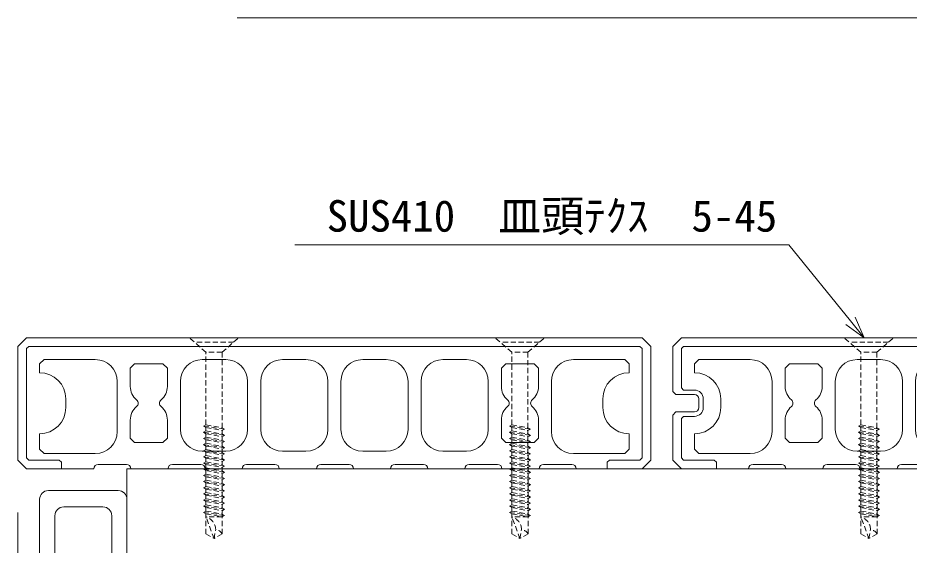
# Model space of a CAD drawing. Units: millimetres on the paper. Extents: x -401 to 401, y -279 to 279.
# Drawn here: x 169.5 to 237.5, y -147.8 to -107.6 of the extents above; entities that cross this region are included whole.
import ezdxf
from ezdxf.enums import TextEntityAlignment as Align

# ---------------------------------------------------------------- set-up
doc = ezdxf.new("R2010")
doc.units = ezdxf.units.MM
doc.linetypes.add('DASHED1', pattern=[1.8, 1.2, -0.6])
for name, color, linetype, lineweight in [('0-2_0-A12-寸法_目地', 5, 'Continuous', 9), ('0-3_0', 7, 'Continuous', 9), ('0-6_A-E01-仕上太線', 4, 'Continuous', 9), ('0-7_A-B03-文字_書込_小', 7, 'Continuous', 9), ('0-9_A-C05-見え掛り_細線', 1, 'Continuous', 9), ('0-A_A-D09-金物_鋼材', 1, 'DASHED1', 9)]:
    doc.layers.add(name, color=color, linetype=linetype, lineweight=lineweight)
doc.styles.add('ＭＳ ゴシック', font='')
doc.styles.get('ＭＳ ゴシック').set_extended_font_data('MS Gothic')

# ---------------------------------------------------------------- blocks, each defined once
blk = doc.blocks.new('A$C74522BEF')
at = {"layer": '0-3_0', "linetype": 'DASHED1'}
for p, q in [((-1.85, -3.3), (-5.652, 0)), ((5.652, 0), (-5.652, 0)), ((1.85, -3.3), (5.652, 0)), ((4.5, -1), (-4.5, -1)), ((1.85, -3.3), (-1.85, -3.3)), ((-1.846, -19.921), (-1.846, -3.3)), ((1.854, -3.3), (1.854, -20.626)), ((-1.844, -19.921), (-2.394, -20.239)), ((2.406, -20.944), (-2.394, -20.239)), ((-2.394, -20.239), (-1.844, -20.556)), ((-1.844, -19.921), (1.856, -20.627)), ((-1.844, -21.333), (-2.394, -21.65)), ((-2.394, -21.65), (-1.844, -21.967)), ((2.406, -22.355), (-2.394, -21.65)), ((-1.844, -20.556), (1.856, -21.262)), ((-1.844, -21.333), (-1.844, -20.556)), ((-1.844, -21.333), (1.856, -22.038)), ((-1.844, -21.967), (1.856, -22.673)), ((-1.844, -22.743), (-1.844, -21.967)), ((2.406, -20.944), (1.856, -20.627)), ((2.406, -20.944), (1.856, -21.262)), ((1.856, -21.262), (1.856, -22.038)), ((2.406, -22.355), (1.856, -22.038)), ((2.406, -22.355), (1.856, -22.673)), ((2.406, -23.767), (-2.394, -23.061)), ((-1.844, -24.154), (-2.393, -24.472)), ((-2.393, -24.472), (-1.843, -24.79)), ((2.407, -25.178), (-2.393, -24.472)), ((-1.844, -22.743), (1.856, -23.449)), ((-1.844, -24.154), (-1.844, -23.378)), ((-1.844, -23.378), (1.856, -24.084)), ((-1.844, -24.154), (1.856, -24.86)), ((1.856, -22.673), (1.856, -23.449)), ((2.406, -23.767), (1.856, -23.449)), ((2.406, -23.767), (1.856, -24.084)), ((1.856, -24.084), (1.856, -24.86)), ((-1.843, -25.565), (-2.393, -25.883)), ((2.407, -26.589), (-2.393, -25.883)), ((-2.393, -25.883), (-1.843, -26.2)), ((-1.843, -24.79), (1.856, -25.495)), ((-1.843, -25.565), (-1.843, -24.79)), ((-1.843, -25.565), (1.857, -26.271)), ((-1.843, -26.976), (-1.843, -26.2)), ((-1.843, -26.2), (1.857, -26.906)), ((2.407, -25.178), (1.856, -24.86)), ((2.407, -25.178), (1.856, -25.495)), ((1.856, -25.495), (1.856, -26.271)), ((2.407, -26.589), (1.857, -26.271)), ((-1.843, -26.976), (-2.393, -27.294)), ((2.407, -28), (-2.393, -27.294)), ((-2.393, -27.294), (-1.842, -27.611)), ((-1.842, -28.388), (-2.392, -28.705)), ((-1.843, -26.976), (1.857, -27.682)), ((-1.842, -28.388), (-1.842, -27.611)), ((-1.842, -27.611), (1.857, -28.317)), ((-1.842, -28.388), (1.858, -29.093)), ((2.407, -26.589), (1.857, -26.906)), ((1.857, -26.906), (1.857, -27.682)), ((2.407, -28), (1.857, -27.682)), ((2.407, -28), (1.857, -28.317)), ((1.857, -28.317), (1.857, -29.093)), ((2.407, -29.411), (-2.392, -28.705)), ((-2.392, -28.705), (-1.842, -29.023)), ((-1.842, -29.799), (-2.392, -30.116)), ((2.408, -30.821), (-2.392, -30.116)), ((-2.392, -30.116), (-1.842, -30.433)), ((-1.842, -29.023), (1.858, -29.728)), ((-1.842, -29.799), (-1.842, -29.023)), ((-1.842, -29.799), (1.858, -30.504)), ((-1.842, -31.21), (-1.842, -30.433)), ((-1.842, -30.433), (1.858, -31.139)), ((2.407, -29.411), (1.858, -29.093)), ((2.407, -29.411), (1.858, -29.728)), ((1.858, -29.728), (1.858, -30.504)), ((2.408, -30.821), (1.858, -30.504)), ((-1.842, -31.21), (-2.392, -31.527)), ((2.408, -32.233), (-2.392, -31.527)), ((-2.392, -31.527), (-1.842, -31.845)), ((-1.842, -32.621), (-2.392, -32.938)), ((-1.842, -31.21), (1.858, -31.915)), ((-1.842, -32.621), (-1.842, -31.845)), ((-1.842, -31.845), (1.858, -32.55)), ((-1.842, -32.621), (1.858, -33.326)), ((2.408, -30.821), (1.858, -31.139)), ((1.858, -31.139), (1.858, -31.915)), ((2.408, -32.233), (1.858, -31.915)), ((2.408, -32.233), (1.858, -32.55)), ((1.858, -32.55), (1.858, -33.326)), ((-2.392, -32.938), (-1.841, -33.256)), ((2.408, -33.644), (-2.392, -32.938)), ((-1.841, -34.032), (-2.391, -34.349)), ((2.409, -35.055), (-2.391, -34.349)), ((-2.391, -34.349), (-1.841, -34.667)), ((-1.841, -33.256), (1.858, -33.961)), ((-1.841, -34.032), (-1.841, -33.256)), ((-1.841, -34.032), (1.859, -34.737)), ((-1.841, -34.667), (1.859, -35.372)), ((-1.841, -35.443), (-1.841, -34.667)), ((2.408, -33.644), (1.858, -33.326)), ((2.408, -33.644), (1.858, -33.961)), ((1.858, -33.961), (1.858, -34.737)), ((-1.841, -35.443), (-2.391, -35.76)), ((2.409, -36.466), (-2.391, -35.76)), ((-2.391, -35.76), (-1.841, -36.078)), ((-1.841, -35.443), (1.859, -36.148)), ((-1.841, -36.854), (-1.841, -36.078)), ((-1.841, -36.078), (1.859, -36.783)), ((2.409, -35.055), (1.859, -34.737)), ((2.409, -35.055), (1.859, -35.372)), ((1.859, -35.372), (1.859, -36.148)), ((2.409, -36.466), (1.859, -36.148)), ((2.409, -36.466), (1.859, -36.783)), ((-1.841, -36.854), (-2.39, -37.172)), ((-2.39, -37.172), (-1.84, -37.489)), ((2.409, -37.877), (-2.39, -37.172)), ((-1.84, -38.265), (-2.39, -38.582)), ((-2.39, -38.582), (-1.84, -38.9)), ((2.409, -39.288), (-2.39, -38.582)), ((-1.841, -36.854), (1.859, -37.559)), ((-1.84, -37.489), (1.859, -38.194)), ((-1.84, -38.265), (-1.84, -37.489)), ((-1.84, -38.265), (1.86, -38.97)), ((1.859, -36.783), (1.859, -37.559)), ((2.409, -37.877), (1.859, -37.559)), ((2.409, -37.877), (1.859, -38.194)), ((1.859, -38.194), (1.859, -38.97)), ((-1.84, -39.676), (-2.39, -39.993)), ((2.41, -40.699), (-2.39, -39.993)), ((-2.39, -39.993), (-1.84, -40.311)), ((-1.84, -38.9), (1.86, -39.606)), ((-1.84, -39.676), (-1.84, -38.9)), ((-1.84, -39.676), (1.86, -40.382)), ((-1.84, -40.311), (1.86, -41.016)), ((-1.84, -41), (-1.84, -40.311)), ((2.409, -39.288), (1.86, -38.97)), ((2.409, -39.288), (1.86, -39.606)), ((1.86, -41), (1.86, -39.606)), ((2.41, -40.699), (1.86, -40.382)), ((2.41, -40.699), (1.86, -41.016)), ((-1.84, -44.938), (-1.84, -41)), ((1.86, -41), (-1.84, -41)), ((0, -46), (-1.84, -41)), ((1.86, -44.926), (1.86, -41)), ((0, -46), (0.388, -43.888)), ((-1.84, -44.938), (0, -46)), ((1.86, -44.926), (0, -46))]:
    blk.add_line(p, q, dxfattribs=at)
blk.add_lwpolyline([(-1.844, -22.743), (-2.394, -23.061), (-1.844, -23.378)], dxfattribs=at)
for centre, radius, start, end in [((-2.83, -44.067), 3.223, 3.19049, 72.11377), ((0, -46), 2.148, 30.0074, 79.57974)]:
    blk.add_arc(centre, radius, start, end, dxfattribs=at)
blk = doc.blocks.new('_Open30')
at = {"layer": '0-3_0'}
blk.add_line((0, 0), (-1, 0), dxfattribs=at)
blk.add_lwpolyline([(-1, 0.2679), (0, 0), (-1, -0.2679)], dxfattribs=at)
blk = doc.blocks.new('DJ-1000-2')
at = {"layer": '0-3_0'}
for p, q in [((2, 20), (143, 20)), ((0, 18), (0, 2)), ((17, 16.5), (5.75, 16.5)), ((55.5, 16.5), (35, 16.5)), ((82.5, 16.5), (62.5, 16.5)), ((89.5, 16.5), (110, 16.5)), ((128, 16.5), (139.25, 16.5)), ((145, 18), (145, 2)), ((3.75, 14.5), (3.75, 5.5)), ((19, 5.5), (19, 14.5)), ((33, 14.5), (33, 5.5)), ((57.5, 5.5), (57.5, 14.5)), ((60.5, 14.5), (60.5, 5.5)), ((84.5, 5.5), (84.5, 14.5)), ((87.5, 5.5), (87.5, 14.5)), ((112, 14.5), (112, 5.5)), ((126, 5.5), (126, 14.5)), ((141.25, 14.5), (141.25, 5.5)), ((28, 14), (24, 14)), ((117, 14), (121, 14)), ((22, 12), (22, 8)), ((30, 8), (30, 12)), ((115, 8), (115, 12)), ((123, 12), (123, 8)), ((24, 6), (28, 6)), ((121, 6), (117, 6)), ((5.75, 3.5), (17, 3.5)), ((35, 3.5), (55.5, 3.5)), ((62.5, 3.5), (82.5, 3.5)), ((110, 3.5), (89.5, 3.5)), ((139.25, 3.5), (128, 3.5)), ((2, 0), (143, 0))]:
    blk.add_line(p, q, dxfattribs=at)
for centre, start, end in [((2, 18), 90, 180), ((143, 18), 0, 90), ((5.75, 14.5), 90, 180), ((17, 14.5), 0, 90), ((35, 14.5), 90, 180), ((55.5, 14.5), 0, 90), ((62.5, 14.5), 90, 180), ((82.5, 14.5), 0, 90), ((89.5, 14.5), 90, 180), ((110, 14.5), 0, 90), ((128, 14.5), 90, 180), ((139.25, 14.5), 0, 90), ((24, 12), 90, 180), ((28, 12), 0, 90), ((117, 12), 90, 180), ((121, 12), 0, 90), ((24, 8), 180, 270), ((28, 8), 270, 0), ((117, 8), 180, 270), ((121, 8), 270, 0), ((5.75, 5.5), 180, 270), ((17, 5.5), 270, 0), ((35, 5.5), 180, 270), ((55.5, 5.5), 270, 0), ((62.5, 5.5), 180, 270), ((82.5, 5.5), 270, 0), ((89.5, 5.5), 180, 270), ((110, 5.5), 270, 0), ((128, 5.5), 180, 270), ((139.25, 5.5), 270, 0), ((2, 2), 180, 270), ((143, 2), 270, 0)]:
    blk.add_arc(centre, 2, start, end, dxfattribs=at)
blk = doc.blocks.new('DK-2000')
at = {"layer": '0-3_0'}
for p, q in [((5, 24), (6, 25)), ((6, 25), (17.75, 25)), ((47.625, 25), (42.25, 25)), ((66, 25), (60.625, 25)), ((84.375, 25), (79, 25)), ((102.75, 25), (97.375, 25)), ((22.75, 20), (22.75, 8.5)), ((37.25, 20), (37.25, 9)), ((52.625, 9), (52.625, 20)), ((55.625, 20), (55.625, 9)), ((71, 9), (71, 20)), ((74, 20), (74, 9)), ((89.375, 9), (89.375, 20)), ((92.375, 20), (92.375, 9)), ((107.75, 9), (107.75, 20)), ((122.25, 20), (122.25, 8.5)), ((6, 14), (6, 16)), ((7, 14), (7, 16)), ((11, 14), (11, 16)), ((134, 14), (134, 16)), ((138, 16), (138, 14)), ((139, 16), (139, 14)), ((42.25, 4), (47.625, 4)), ((60.625, 4), (66, 4)), ((79, 4), (84.375, 4)), ((97.375, 4), (102.75, 4)), ((24.896, 1), (18.396, 1)), ((34.396, 0), (25.896, 0)), ((41.896, 1), (35.396, 1)), ((38.176, 1), (41.396, 1)), ((51.396, 0), (42.896, 0)), ((58.896, 1), (52.396, 1)), ((68.396, 0), (59.896, 0)), ((75.896, 1), (69.396, 1)), ((85.396, 0), (76.896, 0)), ((92.896, 1), (86.396, 1)), ((102.396, 0), (93.896, 0)), ((109.896, 1), (103.396, 1)), ((119.396, 0), (110.896, 0)), ((126.896, 1), (120.396, 1))]:
    blk.add_line(p, q, dxfattribs=at)
for points in [[(1.25, 17), (5, 17), (0.707, 17), (0, 17.707), (0, 28), (2, 30), (143, 30), (145, 28), (145, 17.707), (144.293, 17), (140, 17), (143.75, 17)], [(5, 18), (2.5, 18), (2, 18.5), (2, 27.5), (2.5, 28), (142.5, 28), (143, 27.5), (143, 18.5), (142.5, 18), (140, 18)], [(5, 22), (5, 24), (6, 25)], [(140, 22), (140, 24), (139, 25), (127.25, 25)], [(140, 24), (139, 25), (140, 24)], [(25.75, 18.842), (25.75, 23), (26.75, 24), (33.25, 24), (34.25, 23), (34.25, 18.842)], [(110.75, 18.842), (110.75, 23), (111.75, 24), (118.25, 24), (119.25, 23), (119.25, 18.842)], [(17.396, 0), (2, 0), (0, 2), (0, 12.293), (0.707, 13), (5, 13)], [(140, 13), (144.293, 13), (145, 12.293), (145, 2), (143, 0), (127.896, 0)], [(10, 0), (10, 1.5), (9.5, 2), (2.5, 2), (2, 2.5), (2, 11.5), (2.5, 12), (5, 12)], [(25.75, 11.158), (25.75, 7), (26.75, 6), (33.25, 6), (34.25, 7), (34.25, 11.158)], [(119.25, 11.158), (119.25, 7), (118.25, 6), (111.75, 6), (110.75, 7), (110.75, 11.158)], [(140, 12), (142.5, 12), (143, 11.5), (143, 2.5), (142.5, 2), (135.5, 2), (135, 1.5), (135, 0)], [(17.75, 3.5), (6, 3.5), (5, 4.5), (6, 3.5), (5, 4.5), (5, 8)], [(127.25, 3.5), (139, 3.5), (140, 4.5), (139, 3.5), (140, 4.5), (140, 8)], [(46.536, 4), (42.625, 4), (46.536, 4)], [(38.03, 1), (41.16, 1), (38.288, 1)]]:
    blk.add_lwpolyline(points, dxfattribs=at)
for centre, radius, start, end in [((17.75, 20), 5, 0, 90), ((42.25, 20), 5, 90, 180), ((47.625, 20), 5, 0, 90), ((60.625, 20), 5, 90, 180), ((66, 20), 5, 0, 90), ((79, 20), 5, 90, 180), ((84.375, 20), 5, 0, 90), ((97.375, 20), 5, 90, 180), ((102.75, 20), 5, 0, 90), ((127.25, 20), 5, 90, 180), ((5, 16), 6, 0, 90), ((140, 16), 6, 90, 180), ((29.75, 18.842), 4, 180, 230.20819), ((30.25, 18.842), 4, 309.79181, 0), ((114.75, 18.842), 4, 180, 230.20819), ((115.25, 18.842), 4, 309.79179, 0), ((5, 16), 2, 0, 90), ((5, 16), 1, 0, 90), ((140, 16), 2, 90, 180), ((140, 16), 1, 90, 180), ((26.55, 15), 1, 309.79181, 50.20816), ((33.45, 15), 1, 129.79185, 230.20821), ((111.55, 15), 1, 309.79179, 50.20815), ((118.45, 15), 1, 129.79184, 230.20819), ((5, 14), 1, 270, 0), ((5, 14), 2, 270, 0), ((5, 14), 6, 270, 0), ((29.75, 11.158), 4, 129.79182, 180), ((30.25, 11.158), 4, 0, 50.20817), ((114.75, 11.158), 4, 129.79184, 180), ((115.25, 11.158), 4, 0, 50.20818), ((140, 14), 6, 180, 270), ((140, 14), 2, 180, 270), ((140, 14), 1, 180, 270), ((17.75, 8.5), 5, 270, 0), ((42.25, 9), 5, 180, 270), ((47.625, 9), 5, 270, 0), ((60.625, 9), 5, 180, 270), ((66, 9), 5, 270, 0), ((79, 9), 5, 180, 270), ((84.375, 9), 5, 270, 0), ((97.375, 9), 5, 180, 270), ((102.75, 9), 5, 270, 0), ((127.25, 8.5), 5, 180, 270), ((18.396, 0), 1, 90, 180), ((24.896, 0), 1, 0, 90), ((35.396, 0), 1, 90, 180), ((41.896, 0), 1, 0, 90), ((52.396, 0), 1, 90, 180), ((58.896, 0), 1, 0, 90), ((69.396, 0), 1, 90, 180), ((75.896, 0), 1, 0, 90), ((86.396, 0), 1, 90, 180), ((92.896, 0), 1, 0, 90), ((103.396, 0), 1, 90, 180), ((109.896, 0), 1, 0, 90), ((120.396, 0), 1, 90, 180), ((126.896, 0), 1, 0, 90)]:
    blk.add_arc(centre, radius, start, end, dxfattribs=at)
blk = doc.blocks.new('DK-2020-V1 S')
at = {"layer": '0-3_0'}
for p, q in [((5, 24), (6, 25)), ((6, 25), (17.75, 25)), ((47.625, 25), (42.25, 25)), ((66, 25), (60.625, 25)), ((84.375, 25), (79, 25)), ((102.75, 25), (97.375, 25)), ((22.75, 20), (22.75, 8.5)), ((37.25, 20), (37.25, 9)), ((52.625, 9), (52.625, 20)), ((55.625, 20), (55.625, 9)), ((71, 9), (71, 20)), ((74, 20), (74, 9)), ((89.375, 9), (89.375, 20)), ((92.375, 20), (92.375, 9)), ((107.75, 9), (107.75, 20)), ((122.25, 20), (122.25, 8.5)), ((11, 14), (11, 16)), ((134, 14), (134, 16)), ((42.25, 4), (47.625, 4)), ((60.625, 4), (66, 4)), ((79, 4), (84.375, 4)), ((97.375, 4), (102.75, 4)), ((24.896, 1), (18.396, 1)), ((34.396, 0), (25.896, 0)), ((41.896, 1), (35.396, 1)), ((38.176, 1), (41.396, 1)), ((51.396, 0), (42.896, 0)), ((58.896, 1), (52.396, 1)), ((68.396, 0), (59.896, 0)), ((75.896, 1), (69.396, 1)), ((85.396, 0), (76.896, 0)), ((92.896, 1), (86.396, 1)), ((102.396, 0), (93.896, 0)), ((109.896, 1), (103.396, 1)), ((119.396, 0), (110.896, 0)), ((126.896, 1), (120.396, 1))]:
    blk.add_line(p, q, dxfattribs=at)
for points in [[(17.396, 0), (2, 0), (0, 2), (0, 28), (2, 30), (143, 30), (145, 28)], [(10, 0), (10, 1.5), (9.5, 2), (2.5, 2), (2, 2.5), (2, 27.5), (2.5, 28), (142.5, 28), (143, 27.5), (143, 2.5), (142.5, 2), (135.5, 2), (135, 1.5), (135, 0)], [(145, 28), (145, 2), (143, 0), (127.896, 0)], [(5, 22), (5, 24), (6, 25)], [(140, 22), (140, 24), (139, 25), (127.25, 25)], [(140, 24), (139, 25), (140, 24)], [(25.75, 18.842), (25.75, 23), (26.75, 24), (33.25, 24), (34.25, 23), (34.25, 18.842)], [(110.75, 18.842), (110.75, 23), (111.75, 24), (118.25, 24), (119.25, 23), (119.25, 18.842)], [(25.75, 11.158), (25.75, 7), (26.75, 6), (33.25, 6), (34.25, 7), (34.25, 11.158)], [(119.25, 11.158), (119.25, 7), (118.25, 6), (111.75, 6), (110.75, 7), (110.75, 11.158)], [(17.75, 3.5), (6, 3.5), (5, 4.5), (6, 3.5), (5, 4.5), (5, 8)], [(127.25, 3.5), (139, 3.5), (140, 4.5), (139, 3.5), (140, 4.5), (140, 8)], [(46.536, 4), (42.625, 4), (46.536, 4)], [(38.03, 1), (41.16, 1), (38.288, 1)]]:
    blk.add_lwpolyline(points, dxfattribs=at)
for centre, radius, start, end in [((17.75, 20), 5, 0, 90), ((42.25, 20), 5, 90, 180), ((47.625, 20), 5, 0, 90), ((60.625, 20), 5, 90, 180), ((66, 20), 5, 0, 90), ((79, 20), 5, 90, 180), ((84.375, 20), 5, 0, 90), ((97.375, 20), 5, 90, 180), ((102.75, 20), 5, 0, 90), ((127.25, 20), 5, 90, 180), ((5, 16), 6, 0, 90), ((140, 16), 6, 90, 180), ((29.75, 18.842), 4, 180, 230.20819), ((30.25, 18.842), 4, 309.79181, 0), ((114.75, 18.842), 4, 180, 230.20819), ((115.25, 18.842), 4, 309.79179, 0), ((26.55, 15), 1, 309.79181, 50.20816), ((33.45, 15), 1, 129.79185, 230.20821), ((111.55, 15), 1, 309.79179, 50.20815), ((118.45, 15), 1, 129.79184, 230.20819), ((5, 14), 6, 270, 0), ((29.75, 11.158), 4, 129.79182, 180), ((30.25, 11.158), 4, 0, 50.20817), ((114.75, 11.158), 4, 129.79184, 180), ((115.25, 11.158), 4, 0, 50.20818), ((140, 14), 6, 180, 270), ((17.75, 8.5), 5, 270, 0), ((42.25, 9), 5, 180, 270), ((47.625, 9), 5, 270, 0), ((60.625, 9), 5, 180, 270), ((66, 9), 5, 270, 0), ((79, 9), 5, 180, 270), ((84.375, 9), 5, 270, 0), ((97.375, 9), 5, 180, 270), ((102.75, 9), 5, 270, 0), ((127.25, 8.5), 5, 180, 270), ((18.396, 0), 1, 90, 180), ((24.896, 0), 1, 0, 90), ((35.396, 0), 1, 90, 180), ((41.896, 0), 1, 0, 90), ((52.396, 0), 1, 90, 180), ((58.896, 0), 1, 0, 90), ((69.396, 0), 1, 90, 180), ((75.896, 0), 1, 0, 90), ((86.396, 0), 1, 90, 180), ((92.896, 0), 1, 0, 90), ((103.396, 0), 1, 90, 180), ((109.896, 0), 1, 0, 90), ((120.396, 0), 1, 90, 180), ((126.896, 0), 1, 0, 90)]:
    blk.add_arc(centre, radius, start, end, dxfattribs=at)

msp = doc.modelspace()

# ---------------------------------------------------------------- linework, layer by layer
at = {"layer": '0-2_0-A12-寸法_目地'}
msp.add_line((169.494, -145.311), (169.494, -156.304), dxfattribs=at)
at = {"layer": '0-7_A-B03-文字_書込_小'}
for points in [[(260.736, -130.689), (241.737, -107.554), (186.25, -107.554)], [(233.071, -130.685), (228.354, -124.888), (190.647, -124.888)]]:
    msp.add_lwpolyline(points, dxfattribs=at)
at = {"layer": '0-9_A-C05-見え掛り_細線'}
for q in [(177.827, -191.977), (276.161, -141.977)]:
    msp.add_line((177.827, -141.977), q, dxfattribs=at)

# ---------------------------------------------------------------- block references
at = {"layer": '0-6_A-E01-仕上太線', "xscale": 0.3333333, "yscale": 0.3333333}
for name, p in [('DK-2020-V1 S', (169.494, -141.976)), ('DK-2000', (219.494, -141.976))]:
    msp.add_blockref(name, p, dxfattribs=at)
at = {"layer": '0-6_A-E01-仕上太線', "xscale": 0.3333333, "yscale": 0.3333333, "rotation": 270}
msp.add_blockref('DJ-1000-2', (171.161, -143.643), dxfattribs=at)
at = {"layer": '0-7_A-B03-文字_書込_小', "xscale": 1.666667, "yscale": 1.666667, "rotation": 309.13129}
msp.add_blockref('_Open30', (234.122, -131.977), dxfattribs=at)
at = {"layer": '0-A_A-D09-金物_鋼材', "xscale": 0.3333333, "yscale": 0.3333333}
for p in [(184.473, -131.977), (207.827, -131.977), (234.473, -131.977)]:
    msp.add_blockref('A$C74522BEF', p, dxfattribs=at)

# ---------------------------------------------------------------- texts
at = {"layer": '0-7_A-B03-文字_書込_小', "style": 'ＭＳ ゴシック'}
msp.add_text('SUS410\u3000皿頭ﾃｸｽ\u30005-45', height=2.405, dxfattribs=at).set_placement((193.07, -124.599), align=Align.BOTTOM_LEFT)

doc.saveas('drawing.dxf')
